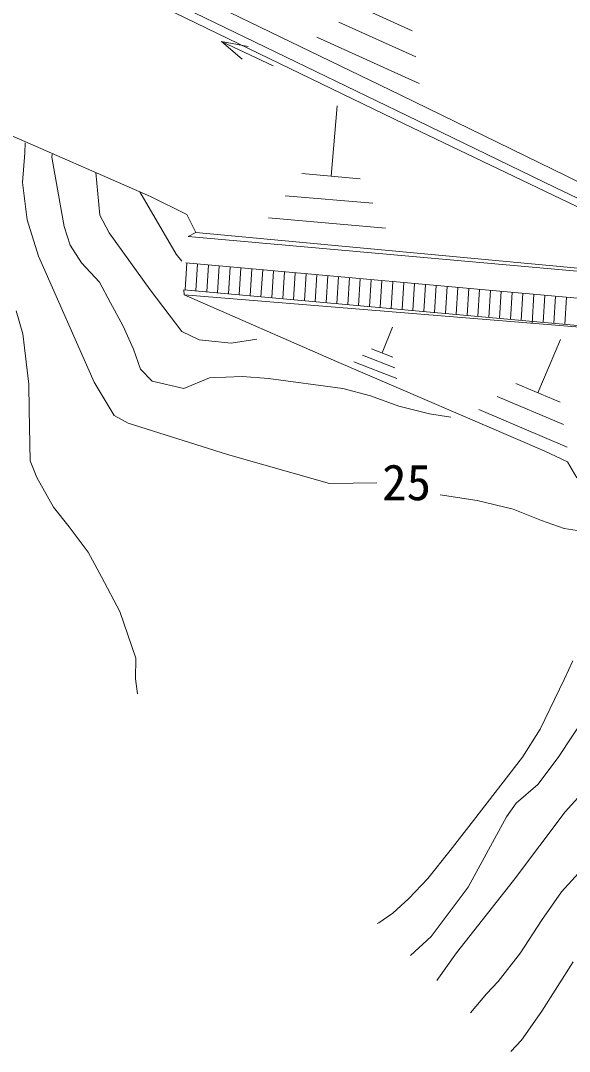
# Model space of a CAD drawing. Units: millimetres at full size, sheet at 1:1000; details may follow other scales. Extents: x 40000 to 680000, y 20000 to 380000.
# Drawn here: x 114542 to 134706, y 231247 to 269098 of the extents above; entities that cross this region are included whole.
import ezdxf
from ezdxf.enums import TextEntityAlignment as Align

# ---------------------------------------------------------------- set-up
doc = ezdxf.new("R2010")
doc.units = ezdxf.units.MM
doc.header["$LTSCALE"] = 1000
doc.layers.add('M-BGD', color=7, linetype='Continuous', lineweight=13)
doc.styles.add('ＭＳ ゴシック', font='')
doc.styles.get('ＭＳ ゴシック').set_extended_font_data('MS Gothic')

msp = doc.modelspace()

# ---------------------------------------------------------------- linework, layer by layer
at = {"layer": 'M-BGD'}
for p, q in [((128491, 266378), (116716, 272064)), ((128629, 265309), (116057, 271396)), ((116300, 271628), (128737, 265615)), ((128930, 268725), (127045, 269575)), ((129060, 267762), (126236, 269037)), ((129187, 266794), (125424, 268495)), ((123820, 267437), (121920, 268326)), ((121920, 268326), (122685, 267682)), ((121920, 268326), (122905, 268151)), ((134613, 263385), (128491, 266378)), ((126171, 265969), (125950, 263389)), ((134189, 262969), (128737, 265615)), ((119318, 262635), (113185, 265323)), ((128629, 265309), (140768, 259494)), ((114705, 264613), (114698, 264239)), ((114698, 264239), (114613, 263158)), ((115699, 264195), (115689, 264089)), ((115689, 264089), (115934, 262694)), ((117447, 261956), (117310, 263519)), ((127023, 263293), (124873, 263481)), ((114613, 263158), (114779, 261778)), ((140619, 260336), (134613, 263385)), ((115934, 262694), (116142, 261538)), ((118920, 262810), (120252, 260517)), ((140897, 259771), (134189, 262969)), ((120652, 261979), (119318, 262635)), ((127488, 262388), (124261, 262668)), ((117791, 261307), (117447, 261956)), ((120652, 261979), (120985, 261317)), ((114779, 261778), (115202, 260453)), ((127949, 261478), (123646, 261850)), ((116142, 261538), (116365, 260848)), ((119303, 259217), (117791, 261307)), ((120985, 261317), (120694, 261175)), ((120694, 261175), (138674, 259562)), ((138602, 259674), (120985, 261317)), ((116365, 260848), (116781, 260199)), ((115202, 260453), (117239, 255820)), ((120252, 260517), (120464, 260270)), ((116781, 260199), (117443, 259489)), ((120584, 259207), (120646, 260200)), ((138482, 258597), (120618, 260203)), ((120983, 259171), (121044, 260165)), ((121382, 259135), (121443, 260129)), ((121780, 259099), (121841, 260093)), ((122179, 259063), (122240, 260057)), ((122577, 259027), (122639, 260021)), ((122976, 258990), (123037, 259986)), ((123374, 258954), (123436, 259950)), ((123773, 258918), (123834, 259914)), ((124171, 258882), (124233, 259878)), ((124570, 258846), (124631, 259842)), ((124969, 258810), (125030, 259806)), ((125367, 258774), (125428, 259771)), ((125766, 258738), (125827, 259735)), ((126164, 258701), (126226, 259699)), ((126563, 258665), (126624, 259663)), ((117443, 259489), (117850, 258739)), ((126961, 258629), (127023, 259627)), ((127360, 258593), (127421, 259591)), ((127758, 258557), (127820, 259556)), ((128157, 258521), (128218, 259520)), ((128556, 258485), (128617, 259484)), ((128954, 258449), (129016, 259448)), ((129353, 258413), (129414, 259412)), ((129751, 258376), (129813, 259377)), ((130150, 258340), (130211, 259341)), ((130548, 258304), (130610, 259305)), ((120466, 257682), (119303, 259217)), ((120542, 259211), (138420, 257591)), ((120542, 259211), (120552, 259023)), ((139124, 257507), (120552, 259023)), ((120552, 259023), (126147, 256579)), ((130947, 258268), (131008, 259269)), ((131345, 258232), (131407, 259233)), ((131744, 258196), (131806, 259197)), ((132142, 258160), (132204, 259162)), ((132541, 258124), (132603, 259126)), ((132940, 258087), (133001, 259090)), ((133334, 257980), (133400, 259054)), ((133737, 258015), (133798, 259018)), ((134135, 257979), (134197, 258982)), ((134534, 257943), (134596, 258947)), ((117850, 258739), (118292, 257908)), ((114622, 257594), (114380, 258446)), ((118292, 257908), (118684, 257037)), ((128203, 257843), (127830, 256894)), ((114844, 255743), (114622, 257594)), ((121098, 257370), (120466, 257682)), ((123222, 257403), (122283, 257250)), ((118684, 257037), (118946, 256298)), ((122283, 257250), (121098, 257370)), ((128222, 256736), (127431, 257049)), ((134381, 257382), (133549, 255432)), ((128297, 256344), (127110, 256810)), ((118946, 256298), (119376, 255855)), ((126147, 256579), (133780, 253304)), ((128371, 255951), (126785, 256573)), ((120535, 255585), (121478, 255977)), ((121478, 255977), (122681, 256035)), ((122681, 256035), (123654, 255956)), ((123654, 255956), (126381, 255593)), ((114860, 254805), (114844, 255743)), ((117239, 255820), (117977, 254597)), ((119376, 255855), (120535, 255585)), ((126381, 255593), (127396, 255320)), ((134362, 255088), (132736, 255777)), ((127396, 255320), (128435, 254937)), ((134493, 254266), (132054, 255300)), ((114897, 252932), (114860, 254805)), ((128435, 254937), (129567, 254661)), ((134622, 253440), (131373, 254823)), ((117977, 254597), (118492, 254321)), ((129567, 254661), (130347, 254531)), ((118492, 254321), (122139, 253163)), ((133780, 253304), (134633, 252893)), ((115135, 252315), (114897, 252932)), ((122139, 253163), (125894, 252105)), ((134633, 252893), (134975, 252308)), ((115756, 251235), (115135, 252315)), ((125894, 252105), (127626, 252126)), ((129961, 251685), (131322, 251474)), ((131322, 251474), (132640, 251152)), ((116328, 250512), (115756, 251235)), ((132640, 251152), (133675, 250736)), ((133675, 250736), (134514, 250445)), ((117030, 249581), (116328, 250512)), ((134514, 250445), (135473, 250299)), ((117511, 248668), (117030, 249581)), ((118184, 247395), (117511, 248668)), ((118772, 245687), (118184, 247395)), ((118760, 244922), (118772, 245687)), ((134836, 245583), (134511, 244905)), ((118839, 244380), (118760, 244922)), ((134511, 244905), (133636, 243073)), ((134298, 242035), (135376, 243668)), ((133636, 243073), (132981, 242055)), ((132981, 242055), (131177, 239725)), ((133552, 241047), (134298, 242035)), ((132748, 240359), (133552, 241047)), ((135374, 240950), (134553, 240041)), ((132401, 239863), (132748, 240359)), ((134553, 240041), (132652, 237523)), ((131177, 239725), (130327, 238621)), ((130990, 237281), (132401, 239863)), ((130327, 238621), (129504, 237600)), ((134421, 237107), (135763, 238591)), ((129504, 237600), (128805, 236859)), ((132652, 237523), (130558, 234871)), ((129630, 235470), (130990, 237281)), ((133683, 236059), (134421, 237107)), ((128805, 236859), (128213, 236326)), ((128213, 236326), (127702, 235963)), ((127702, 235963), (127644, 235948)), ((132912, 234860), (133683, 236059)), ((128870, 234774), (129630, 235470)), ((130558, 234871), (129830, 233854)), ((132089, 233814), (132912, 234860)), ((134848, 234531), (133688, 232728)), ((131666, 233357), (132089, 233814)), ((131076, 232661), (131666, 233357)), ((133688, 232728), (132952, 231654)), ((132952, 231654), (132553, 231247))]:
    msp.add_line(p, q, dxfattribs=at)

# ---------------------------------------------------------------- texts
at = {"layer": 'M-BGD', "style": 'ＭＳ ゴシック'}
msp.add_text('25', height=1320, dxfattribs=at).set_placement((127827, 251088), align=Align.BOTTOM_LEFT)

doc.saveas('drawing.dxf')
